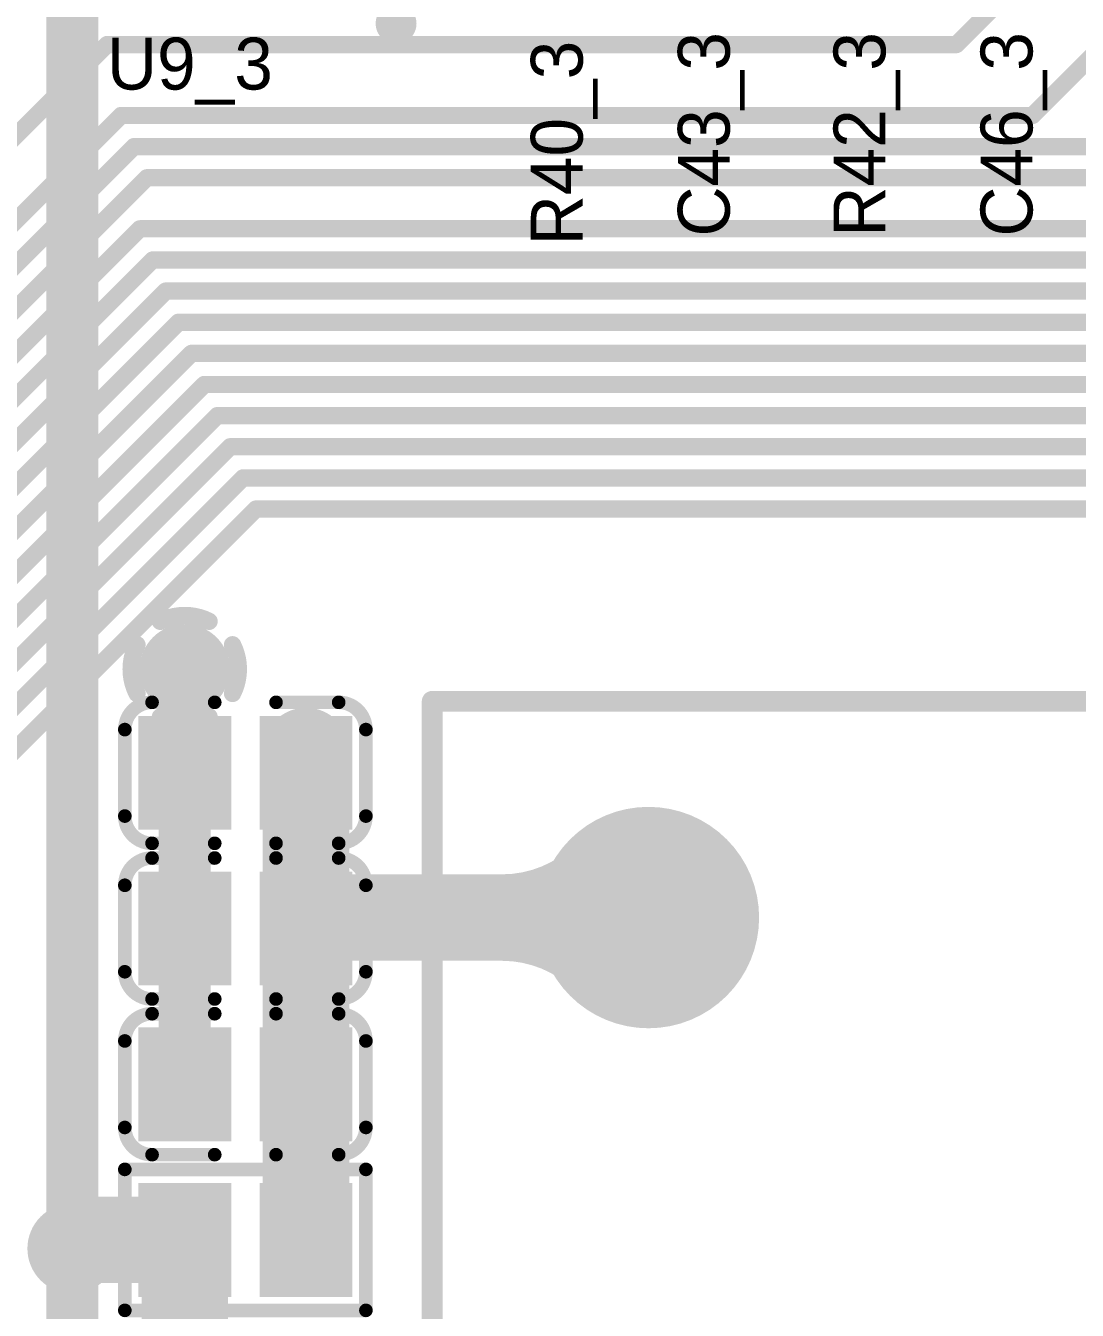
# Model space of a CAD drawing. Header units: millimetres. Extents: x 3.32 to 12.49, y 5.66 to 10.73.
# Drawn here: x 8.76 to 9.368, y 6.458 to 7.201 of the extents above; entities that cross this region are included whole.
import ezdxf

# ---------------------------------------------------------------- set-up
doc = ezdxf.new("R2010")
doc.units = ezdxf.units.MM
doc.header["$MEASUREMENT"] = 0
for name, color, linetype in [('BottomLayer', 5, 'Continuous'), ('BottomSolder', 6, 'Continuous'), ('InternalPlane1', 76, 'Continuous'), ('InternalPlane2', 16, 'Continuous'), ('Mechanical13', 56, 'Continuous'), ('MultiLayer', 9, 'Continuous'), ('PadHoleLayer', 156, 'Continuous'), ('TopLayer', 1, 'Continuous'), ('TopOverlay', 2, 'Continuous'), ('TopPaste', 8, 'Continuous'), ('TopSolder', 216, 'Continuous'), ('ViaHoleLayer', 16, 'Continuous')]:
    doc.layers.add(name, color=color, linetype=linetype)

# ---------------------------------------------------------------- blocks, each defined once
blk = doc.blocks.new('DC_DC_1X1_96')
at = {"layer": 'BottomLayer', "const_width": 0.06}
blk.add_lwpolyline([(0.77, -0.3, 1), (0.83, -0.3, 1)], format="xyb", close=True, dxfattribs=at)
at = {"layer": 'BottomSolder', "const_width": 0.064}
blk.add_lwpolyline([(0.768, -0.3, 1), (0.832, -0.3, 1)], format="xyb", close=True, dxfattribs=at)
at = {"layer": 'InternalPlane1', "const_width": 0.0455}
blk.add_lwpolyline([(0.77725, -0.3, 1), (0.82275, -0.3, 1)], format="xyb", close=True, dxfattribs=at)
at = {"layer": 'InternalPlane2', "const_width": 0.0455}
blk.add_lwpolyline([(0.77725, -0.3, 1), (0.82275, -0.3, 1)], format="xyb", close=True, dxfattribs=at)
at = {"layer": 'MultiLayer', "const_width": 0.06}
blk.add_lwpolyline([(0.77, -0.3, 1), (0.83, -0.3, 1)], format="xyb", close=True, dxfattribs=at)
at = {"layer": 'PadHoleLayer', "const_width": 0.0255}
blk.add_lwpolyline([(0.78725, -0.3, 1), (0.81275, -0.3, 1)], format="xyb", close=True, dxfattribs=at)
at = {"layer": 'TopLayer', "const_width": 0.06}
blk.add_lwpolyline([(0.77, -0.3, 1), (0.83, -0.3, 1)], format="xyb", close=True, dxfattribs=at)
at = {"layer": 'TopOverlay', "const_width": 0.012}
for points in [[(0.925, 0.625), (0.925, -0.425)], [(0.925, -0.425), (-0.125, -0.425)]]:
    blk.add_lwpolyline(points, dxfattribs=at)
at = {"layer": 'TopOverlay', "const_width": 0.006}
blk.add_lwpolyline([(0.922, -0.425, 1), (0.928, -0.425, 1)], format="xyb", close=True, dxfattribs=at)
blk.add_lwpolyline([(0.922, -0.425, 1), (0.928, -0.425, 1)], format="xyb", close=True, dxfattribs=at)
at = {"layer": 'TopSolder', "const_width": 0.064}
blk.add_lwpolyline([(0.768, -0.3, 1), (0.832, -0.3, 1)], format="xyb", close=True, dxfattribs=at)
blk = doc.blocks.new('0805_C_98')
at = {"layer": 'TopLayer'}
for points in [[(-0.05787, -0.02894), (-0.0122, -0.02894), (-0.05787, 0.02894), (-0.0122, 0.02894)], [(0.0122, -0.02894), (0.05787, -0.02894), (0.0122, 0.02894), (0.05787, 0.02894)]]:
    blk.add_solid(points, dxfattribs=at)
at = {"layer": 'TopOverlay', "const_width": 0.00787}
for points in [[(-0.06969, 0.025, -0.414214), (-0.05394, 0.04075)], [(0.05394, 0.04075, -0.414213), (0.06969, 0.025)], [(-0.05394, -0.04075, -0.414213), (-0.06969, -0.025)], [(0.06968, -0.025, -0.414214), (0.05394, -0.04075)]]:
    blk.add_lwpolyline(points, format="xyb", dxfattribs=at)
for points in [[(-0.05394, 0.04075), (-0.01772, 0.04075)], [(0.01772, 0.04075), (0.05394, 0.04075)], [(-0.06969, -0.025), (-0.06969, 0.025)], [(0.06968, -0.025), (0.06968, 0.025)], [(-0.05394, -0.04075), (-0.01772, -0.04075)], [(0.01772, -0.04075), (0.05394, -0.04075)]]:
    blk.add_lwpolyline(points, dxfattribs=at)
at = {"layer": 'TopOverlay', "const_width": 0.00394}
for points in [[(-0.05591, 0.04075, 1), (-0.05197, 0.04075, 1)], [(-0.05591, 0.04075, 1), (-0.05197, 0.04075, 1)], [(-0.01969, 0.04075, 1), (-0.01575, 0.04075, 1)], [(0.01575, 0.04075, 1), (0.01969, 0.04075, 1)], [(0.05197, 0.04075, 1), (0.05591, 0.04075, 1)], [(0.05197, 0.04075, 1), (0.05591, 0.04075, 1)], [(-0.07165, 0.025, 1), (-0.06772, 0.025, 1)], [(-0.07165, 0.025, 1), (-0.06772, 0.025, 1)], [(0.06772, 0.025, 1), (0.07165, 0.025, 1)], [(0.06772, 0.025, 1), (0.07165, 0.025, 1)], [(-0.07165, -0.025, 1), (-0.06772, -0.025, 1)], [(-0.07165, -0.025, 1), (-0.06772, -0.025, 1)], [(0.06772, -0.025, 1), (0.07165, -0.025, 1)], [(0.06772, -0.025, 1), (0.07165, -0.025, 1)], [(-0.05591, -0.04075, 1), (-0.05197, -0.04075, 1)], [(-0.05591, -0.04075, 1), (-0.05197, -0.04075, 1)], [(-0.01969, -0.04075, 1), (-0.01575, -0.04075, 1)], [(0.01575, -0.04075, 1), (0.01969, -0.04075, 1)], [(0.05197, -0.04075, 1), (0.05591, -0.04075, 1)], [(0.05197, -0.04075, 1), (0.05591, -0.04075, 1)]]:
    blk.add_lwpolyline(points, format="xyb", close=True, dxfattribs=at)
at = {"layer": 'TopPaste'}
for points in [[(-0.05787, -0.02894), (-0.0122, -0.02894), (-0.05787, 0.02894), (-0.0122, 0.02894)], [(0.0122, -0.02894), (0.05787, -0.02894), (0.0122, 0.02894), (0.05787, 0.02894)]]:
    blk.add_solid(points, dxfattribs=at)
at = {"layer": 'TopSolder'}
for points in [[(-0.06187, -0.03294), (-0.0082, -0.03294), (-0.06187, 0.03294), (-0.0082, 0.03294)], [(0.0082, -0.03294), (0.06187, -0.03294), (0.0082, 0.03294), (0.06187, 0.03294)]]:
    blk.add_solid(points, dxfattribs=at)
blk = doc.blocks.new('0805_L_193')
at = {"layer": 'TopLayer'}
for points in [[(-0.05787, -0.02894), (-0.0122, -0.02894), (-0.05787, 0.02894), (-0.0122, 0.02894)], [(0.0122, -0.02894), (0.05787, -0.02894), (0.0122, 0.02894), (0.05787, 0.02894)]]:
    blk.add_solid(points, dxfattribs=at)
at = {"layer": 'TopOverlay', "const_width": 0.00787}
for points in [[(0.06968, 0.04075), (-0.06968, 0.04075)], [(-0.06968, 0.04075), (-0.06968, -0.04075)], [(0.06968, 0.04075), (0.06968, -0.04075)], [(0.06968, -0.04075), (-0.06968, -0.04075)]]:
    blk.add_lwpolyline(points, dxfattribs=at)
at = {"layer": 'TopOverlay', "const_width": 0.00394}
for points in [[(-0.07165, 0.04075, 1), (-0.06772, 0.04075, 1)], [(-0.07165, 0.04075, 1), (-0.06772, 0.04075, 1)], [(0.06772, 0.04075, 1), (0.07165, 0.04075, 1)], [(0.06772, 0.04075, 1), (0.07165, 0.04075, 1)], [(-0.07165, -0.04075, 1), (-0.06772, -0.04075, 1)], [(-0.07165, -0.04075, 1), (-0.06772, -0.04075, 1)], [(0.06772, -0.04075, 1), (0.07165, -0.04075, 1)], [(0.06772, -0.04075, 1), (0.07165, -0.04075, 1)]]:
    blk.add_lwpolyline(points, format="xyb", close=True, dxfattribs=at)
at = {"layer": 'TopPaste'}
for points in [[(-0.05787, -0.02894), (-0.0122, -0.02894), (-0.05787, 0.02894), (-0.0122, 0.02894)], [(0.0122, -0.02894), (0.05787, -0.02894), (0.0122, 0.02894), (0.05787, 0.02894)]]:
    blk.add_solid(points, dxfattribs=at)
at = {"layer": 'TopSolder'}
for points in [[(-0.06187, -0.03294), (-0.0082, -0.03294), (-0.06187, 0.03294), (-0.0082, 0.03294)], [(0.0082, -0.03294), (0.06187, -0.03294), (0.0082, 0.03294), (0.06187, 0.03294)]]:
    blk.add_solid(points, dxfattribs=at)
blk = doc.blocks.new('0805_C_240')
at = {"layer": 'TopLayer'}
for points in [[(-0.05787, -0.02894), (-0.0122, -0.02894), (-0.05787, 0.02894), (-0.0122, 0.02894)], [(0.0122, -0.02894), (0.05787, -0.02894), (0.0122, 0.02894), (0.05787, 0.02894)]]:
    blk.add_solid(points, dxfattribs=at)
at = {"layer": 'TopOverlay', "const_width": 0.00787}
for points in [[(-0.06969, 0.025, -0.414214), (-0.05394, 0.04075)], [(0.05394, 0.04075, -0.414213), (0.06969, 0.025)], [(-0.05394, -0.04075, -0.414213), (-0.06969, -0.025)], [(0.06968, -0.025, -0.414214), (0.05394, -0.04075)]]:
    blk.add_lwpolyline(points, format="xyb", dxfattribs=at)
for points in [[(-0.05394, 0.04075), (-0.01772, 0.04075)], [(0.01772, 0.04075), (0.05394, 0.04075)], [(-0.06969, -0.025), (-0.06969, 0.025)], [(0.06968, -0.025), (0.06968, 0.025)], [(-0.05394, -0.04075), (-0.01772, -0.04075)], [(0.01772, -0.04075), (0.05394, -0.04075)]]:
    blk.add_lwpolyline(points, dxfattribs=at)
at = {"layer": 'TopOverlay', "const_width": 0.00394}
for points in [[(-0.05591, 0.04075, 1), (-0.05197, 0.04075, 1)], [(-0.05591, 0.04075, 1), (-0.05197, 0.04075, 1)], [(-0.01969, 0.04075, 1), (-0.01575, 0.04075, 1)], [(0.01575, 0.04075, 1), (0.01969, 0.04075, 1)], [(0.05197, 0.04075, 1), (0.05591, 0.04075, 1)], [(0.05197, 0.04075, 1), (0.05591, 0.04075, 1)], [(-0.07165, 0.025, 1), (-0.06772, 0.025, 1)], [(-0.07165, 0.025, 1), (-0.06772, 0.025, 1)], [(0.06772, 0.025, 1), (0.07165, 0.025, 1)], [(0.06772, 0.025, 1), (0.07165, 0.025, 1)], [(-0.07165, -0.025, 1), (-0.06772, -0.025, 1)], [(-0.07165, -0.025, 1), (-0.06772, -0.025, 1)], [(0.06772, -0.025, 1), (0.07165, -0.025, 1)], [(0.06772, -0.025, 1), (0.07165, -0.025, 1)], [(-0.05591, -0.04075, 1), (-0.05197, -0.04075, 1)], [(-0.05591, -0.04075, 1), (-0.05197, -0.04075, 1)], [(-0.01969, -0.04075, 1), (-0.01575, -0.04075, 1)], [(0.01575, -0.04075, 1), (0.01969, -0.04075, 1)], [(0.05197, -0.04075, 1), (0.05591, -0.04075, 1)], [(0.05197, -0.04075, 1), (0.05591, -0.04075, 1)]]:
    blk.add_lwpolyline(points, format="xyb", close=True, dxfattribs=at)
at = {"layer": 'TopPaste'}
for points in [[(-0.05787, -0.02894), (-0.0122, -0.02894), (-0.05787, 0.02894), (-0.0122, 0.02894)], [(0.0122, -0.02894), (0.05787, -0.02894), (0.0122, 0.02894), (0.05787, 0.02894)]]:
    blk.add_solid(points, dxfattribs=at)
at = {"layer": 'TopSolder'}
for points in [[(-0.06187, -0.03294), (-0.0082, -0.03294), (-0.06187, 0.03294), (-0.0082, 0.03294)], [(0.0082, -0.03294), (0.06187, -0.03294), (0.0082, 0.03294), (0.06187, 0.03294)]]:
    blk.add_solid(points, dxfattribs=at)
blk = doc.blocks.new('0805_C_241')
at = {"layer": 'TopLayer'}
for points in [[(-0.05787, -0.02894), (-0.0122, -0.02894), (-0.05787, 0.02894), (-0.0122, 0.02894)], [(0.0122, -0.02894), (0.05787, -0.02894), (0.0122, 0.02894), (0.05787, 0.02894)]]:
    blk.add_solid(points, dxfattribs=at)
at = {"layer": 'TopOverlay', "const_width": 0.00787}
for points in [[(-0.06969, 0.025, -0.414214), (-0.05394, 0.04075)], [(0.05394, 0.04075, -0.414213), (0.06969, 0.025)], [(-0.05394, -0.04075, -0.414213), (-0.06969, -0.025)], [(0.06968, -0.025, -0.414214), (0.05394, -0.04075)]]:
    blk.add_lwpolyline(points, format="xyb", dxfattribs=at)
for points in [[(-0.05394, 0.04075), (-0.01772, 0.04075)], [(0.01772, 0.04075), (0.05394, 0.04075)], [(-0.06969, -0.025), (-0.06969, 0.025)], [(0.06968, -0.025), (0.06968, 0.025)], [(-0.05394, -0.04075), (-0.01772, -0.04075)], [(0.01772, -0.04075), (0.05394, -0.04075)]]:
    blk.add_lwpolyline(points, dxfattribs=at)
at = {"layer": 'TopOverlay', "const_width": 0.00394}
for points in [[(-0.05591, 0.04075, 1), (-0.05197, 0.04075, 1)], [(-0.05591, 0.04075, 1), (-0.05197, 0.04075, 1)], [(-0.01969, 0.04075, 1), (-0.01575, 0.04075, 1)], [(0.01575, 0.04075, 1), (0.01969, 0.04075, 1)], [(0.05197, 0.04075, 1), (0.05591, 0.04075, 1)], [(0.05197, 0.04075, 1), (0.05591, 0.04075, 1)], [(-0.07165, 0.025, 1), (-0.06772, 0.025, 1)], [(-0.07165, 0.025, 1), (-0.06772, 0.025, 1)], [(0.06772, 0.025, 1), (0.07165, 0.025, 1)], [(0.06772, 0.025, 1), (0.07165, 0.025, 1)], [(-0.07165, -0.025, 1), (-0.06772, -0.025, 1)], [(-0.07165, -0.025, 1), (-0.06772, -0.025, 1)], [(0.06772, -0.025, 1), (0.07165, -0.025, 1)], [(0.06772, -0.025, 1), (0.07165, -0.025, 1)], [(-0.05591, -0.04075, 1), (-0.05197, -0.04075, 1)], [(-0.05591, -0.04075, 1), (-0.05197, -0.04075, 1)], [(-0.01969, -0.04075, 1), (-0.01575, -0.04075, 1)], [(0.01575, -0.04075, 1), (0.01969, -0.04075, 1)], [(0.05197, -0.04075, 1), (0.05591, -0.04075, 1)], [(0.05197, -0.04075, 1), (0.05591, -0.04075, 1)]]:
    blk.add_lwpolyline(points, format="xyb", close=True, dxfattribs=at)
at = {"layer": 'TopPaste'}
for points in [[(-0.05787, -0.02894), (-0.0122, -0.02894), (-0.05787, 0.02894), (-0.0122, 0.02894)], [(0.0122, -0.02894), (0.05787, -0.02894), (0.0122, 0.02894), (0.05787, 0.02894)]]:
    blk.add_solid(points, dxfattribs=at)
at = {"layer": 'TopSolder'}
for points in [[(-0.06187, -0.03294), (-0.0082, -0.03294), (-0.06187, 0.03294), (-0.0082, 0.03294)], [(0.0082, -0.03294), (0.06187, -0.03294), (0.0082, 0.03294), (0.06187, 0.03294)]]:
    blk.add_solid(points, dxfattribs=at)
blk = doc.blocks.new('SOIC_8_150____454')
at = {"layer": 'Mechanical13', "const_width": 0.00394}
for points in [[(-0.09941, 0.07854), (-0.09941, -0.07854)], [(-0.09941, 0.07854), (0.09941, 0.07854)], [(0.09941, 0.07854), (0.09941, -0.07854)], [(-0.09941, -0.07854), (0.09941, -0.07854)]]:
    blk.add_lwpolyline(points, dxfattribs=at)
at = {"layer": 'Mechanical13'}
for points, const_width in [([(-0.10039, 0.07854, 1), (-0.09843, 0.07854, 1)], 0.00197), ([(-0.10039, 0.07854, 1), (-0.09843, 0.07854, 1)], 0.00197), ([(0.09843, 0.07854, 1), (0.10039, 0.07854, 1)], 0.00197), ([(0.09843, 0.07854, 1), (0.10039, 0.07854, 1)], 0.00197), ([(-0.04429, -0.04311, 1), (-0.08366, -0.04311, 1)], 0.00394), ([(-0.08465, -0.04311, 1), (-0.08268, -0.04311, 1)], 0.00197), ([(-0.04528, -0.04311, 1), (-0.04331, -0.04311, 1)], 0.00197), ([(-0.10039, -0.07854, 1), (-0.09843, -0.07854, 1)], 0.00197), ([(-0.10039, -0.07854, 1), (-0.09843, -0.07854, 1)], 0.00197), ([(0.09843, -0.07854, 1), (0.10039, -0.07854, 1)], 0.00197), ([(0.09843, -0.07854, 1), (0.10039, -0.07854, 1)], 0.00197)]:
    blk.add_lwpolyline(points, format="xyb", close=True, dxfattribs=dict(at, const_width=const_width))
at = {"layer": 'TopLayer', "const_width": 0.02756}
for points in [[(-0.075, 0.08071), (-0.075, 0.12402)], [(-0.025, 0.08071), (-0.025, 0.12402)], [(0.025, 0.08071), (0.025, 0.12402)], [(0.075, 0.08071), (0.075, 0.12402)], [(-0.075, -0.12402), (-0.075, -0.08071)], [(-0.025, -0.12402), (-0.025, -0.08071)], [(0.025, -0.12402), (0.025, -0.08071)], [(0.075, -0.12402), (0.075, -0.08071)]]:
    blk.add_lwpolyline(points, dxfattribs=at)
at = {"layer": 'TopLayer', "const_width": 0.01378}
for points in [[(-0.08189, 0.12402, 1), (-0.06811, 0.12402, 1)], [(-0.03189, 0.12402, 1), (-0.01811, 0.12402, 1)], [(0.01811, 0.12402, 1), (0.03189, 0.12402, 1)], [(0.06811, 0.12402, 1), (0.08189, 0.12402, 1)], [(-0.08189, 0.08071, 1), (-0.06811, 0.08071, 1)], [(-0.03189, 0.08071, 1), (-0.01811, 0.08071, 1)], [(0.01811, 0.08071, 1), (0.03189, 0.08071, 1)], [(0.06811, 0.08071, 1), (0.08189, 0.08071, 1)], [(-0.08189, -0.08071, 1), (-0.06811, -0.08071, 1)], [(-0.03189, -0.08071, 1), (-0.01811, -0.08071, 1)], [(0.01811, -0.08071, 1), (0.03189, -0.08071, 1)], [(0.06811, -0.08071, 1), (0.08189, -0.08071, 1)], [(-0.08189, -0.12402, 1), (-0.06811, -0.12402, 1)], [(-0.03189, -0.12402, 1), (-0.01811, -0.12402, 1)], [(0.01811, -0.12402, 1), (0.03189, -0.12402, 1)], [(0.06811, -0.12402, 1), (0.08189, -0.12402, 1)]]:
    blk.add_lwpolyline(points, format="xyb", close=True, dxfattribs=at)
at = {"layer": 'TopOverlay', "const_width": 0.01}
for points in [[(-0.09449, 0.05512), (-0.09449, -0.05512)], [(-0.09449, 0.05512), (0.09449, 0.05512)], [(0.09449, 0.05512), (0.09449, -0.05512)], [(-0.09449, -0.05512), (0.09449, -0.05512)]]:
    blk.add_lwpolyline(points, dxfattribs=at)
at = {"layer": 'TopOverlay'}
for points, const_width in [([(-0.09699, 0.05512, 1), (-0.09199, 0.05512, 1)], 0.005), ([(-0.09699, 0.05512, 1), (-0.09199, 0.05512, 1)], 0.005), ([(0.09199, 0.05512, 1), (0.09699, 0.05512, 1)], 0.005), ([(0.09199, 0.05512, 1), (0.09699, 0.05512, 1)], 0.005), ([(-0.05906, -0.02756, 1), (-0.0748, -0.02756, 1)], 0.01575), ([(-0.07874, -0.02756, 1), (-0.07087, -0.02756, 1)], 0.00787), ([(-0.06299, -0.02756, 1), (-0.05512, -0.02756, 1)], 0.00787), ([(-0.09699, -0.05512, 1), (-0.09199, -0.05512, 1)], 0.005), ([(-0.09699, -0.05512, 1), (-0.09199, -0.05512, 1)], 0.005), ([(0.09199, -0.05512, 1), (0.09699, -0.05512, 1)], 0.005), ([(0.09199, -0.05512, 1), (0.09699, -0.05512, 1)], 0.005), ([(-0.10236, -0.11417, 1), (-0.11417, -0.11417, 1)], 0.01181), ([(-0.11713, -0.11417, 1), (-0.11122, -0.11417, 1)], 0.00591), ([(-0.10531, -0.11417, 1), (-0.09941, -0.11417, 1)], 0.00591)]:
    blk.add_lwpolyline(points, format="xyb", close=True, dxfattribs=dict(at, const_width=const_width))
at = {"layer": 'TopPaste', "const_width": 0.02756}
for points in [[(-0.075, 0.08071), (-0.075, 0.12402)], [(-0.025, 0.08071), (-0.025, 0.12402)], [(0.025, 0.08071), (0.025, 0.12402)], [(0.075, 0.08071), (0.075, 0.12402)], [(-0.075, -0.12402), (-0.075, -0.08071)], [(-0.025, -0.12402), (-0.025, -0.08071)], [(0.025, -0.12402), (0.025, -0.08071)], [(0.075, -0.12402), (0.075, -0.08071)]]:
    blk.add_lwpolyline(points, dxfattribs=at)
at = {"layer": 'TopPaste', "const_width": 0.01378}
for points in [[(-0.08189, 0.12402, 1), (-0.06811, 0.12402, 1)], [(-0.03189, 0.12402, 1), (-0.01811, 0.12402, 1)], [(0.01811, 0.12402, 1), (0.03189, 0.12402, 1)], [(0.06811, 0.12402, 1), (0.08189, 0.12402, 1)], [(-0.08189, 0.08071, 1), (-0.06811, 0.08071, 1)], [(-0.03189, 0.08071, 1), (-0.01811, 0.08071, 1)], [(0.01811, 0.08071, 1), (0.03189, 0.08071, 1)], [(0.06811, 0.08071, 1), (0.08189, 0.08071, 1)], [(-0.08189, -0.08071, 1), (-0.06811, -0.08071, 1)], [(-0.03189, -0.08071, 1), (-0.01811, -0.08071, 1)], [(0.01811, -0.08071, 1), (0.03189, -0.08071, 1)], [(0.06811, -0.08071, 1), (0.08189, -0.08071, 1)], [(-0.08189, -0.12402, 1), (-0.06811, -0.12402, 1)], [(-0.03189, -0.12402, 1), (-0.01811, -0.12402, 1)], [(0.01811, -0.12402, 1), (0.03189, -0.12402, 1)], [(0.06811, -0.12402, 1), (0.08189, -0.12402, 1)]]:
    blk.add_lwpolyline(points, format="xyb", close=True, dxfattribs=at)
at = {"layer": 'TopSolder', "const_width": 0.03556}
for points in [[(-0.075, 0.08071), (-0.075, 0.12402)], [(-0.025, 0.08071), (-0.025, 0.12402)], [(0.025, 0.08071), (0.025, 0.12402)], [(0.075, 0.08071), (0.075, 0.12402)], [(-0.075, -0.12402), (-0.075, -0.08071)], [(-0.025, -0.12402), (-0.025, -0.08071)], [(0.025, -0.12402), (0.025, -0.08071)], [(0.075, -0.12402), (0.075, -0.08071)]]:
    blk.add_lwpolyline(points, dxfattribs=at)
at = {"layer": 'TopSolder', "const_width": 0.01778}
for points in [[(-0.08389, 0.12402, 1), (-0.06611, 0.12402, 1)], [(-0.03389, 0.12402, 1), (-0.01611, 0.12402, 1)], [(0.01611, 0.12402, 1), (0.03389, 0.12402, 1)], [(0.06611, 0.12402, 1), (0.08389, 0.12402, 1)], [(-0.08389, 0.08071, 1), (-0.06611, 0.08071, 1)], [(-0.03389, 0.08071, 1), (-0.01611, 0.08071, 1)], [(0.01611, 0.08071, 1), (0.03389, 0.08071, 1)], [(0.06611, 0.08071, 1), (0.08389, 0.08071, 1)], [(-0.08389, -0.08071, 1), (-0.06611, -0.08071, 1)], [(-0.03389, -0.08071, 1), (-0.01611, -0.08071, 1)], [(0.01611, -0.08071, 1), (0.03389, -0.08071, 1)], [(0.06611, -0.08071, 1), (0.08389, -0.08071, 1)], [(-0.08389, -0.12402, 1), (-0.06611, -0.12402, 1)], [(-0.03389, -0.12402, 1), (-0.01611, -0.12402, 1)], [(0.01611, -0.12402, 1), (0.03389, -0.12402, 1)], [(0.06611, -0.12402, 1), (0.08389, -0.12402, 1)]]:
    blk.add_lwpolyline(points, format="xyb", close=True, dxfattribs=at)

msp = doc.modelspace()

# ---------------------------------------------------------------- linework, layer by layer
at = {"layer": 'BottomLayer', "const_width": 0.03}
for points in [[(8.78701, 6.49366), (8.78701, 7.52866)], [(8.78701, 6.11866), (8.78701, 6.49366)]]:
    msp.add_lwpolyline(points, dxfattribs=at)
at = {"layer": 'BottomLayer'}
for points, const_width in [([(8.84597, 6.82862, 1), (8.85797, 6.82862, 1)], 0.012), ([(8.77951, 6.49366, 1), (8.79451, 6.49366, 1)], 0.015), ([(8.77951, 6.49366, 1), (8.79451, 6.49366, 1)], 0.015), ([(8.78101, 6.49366, 1), (8.79301, 6.49366, 1)], 0.012)]:
    msp.add_lwpolyline(points, format="xyb", close=True, dxfattribs=dict(at, const_width=const_width))
at = {"layer": 'InternalPlane1', "const_width": 0.01}
for points in [[(8.83789, 6.85624, -0.240079), (8.86604, 6.85624)], [(8.82435, 6.81455, -0.240079), (8.82435, 6.8427)], [(8.87959, 6.8427, -0.240079), (8.87959, 6.81455)], [(8.86604, 6.801, -0.240079), (8.83789, 6.801)]]:
    msp.add_lwpolyline(points, format="xyb", dxfattribs=at)
at = {"layer": 'InternalPlane1'}
for points, const_width in [([(8.83539, 6.85624, 1), (8.84039, 6.85624, 1)], 0.005), ([(8.86354, 6.85624, 1), (8.86854, 6.85624, 1)], 0.005), ([(8.82185, 6.8427, 1), (8.82685, 6.8427, 1)], 0.005), ([(8.87709, 6.8427, 1), (8.88209, 6.8427, 1)], 0.005), ([(8.82185, 6.81455, 1), (8.82685, 6.81455, 1)], 0.005), ([(8.87709, 6.81455, 1), (8.88209, 6.81455, 1)], 0.005), ([(8.83539, 6.801, 1), (8.84039, 6.801, 1)], 0.005), ([(8.86354, 6.801, 1), (8.86854, 6.801, 1)], 0.005), ([(8.77401, 6.49366, 1), (8.80001, 6.49366, 1)], 0.026)]:
    msp.add_lwpolyline(points, format="xyb", close=True, dxfattribs=dict(at, const_width=const_width))
at = {"layer": 'InternalPlane2', "const_width": 0.026}
for points in [[(8.83897, 6.82862, 1), (8.86497, 6.82862, 1)], [(8.77401, 6.49366, 1), (8.80001, 6.49366, 1)]]:
    msp.add_lwpolyline(points, format="xyb", close=True, dxfattribs=at)
at = {"layer": 'MultiLayer', "const_width": 0.012}
for points in [[(8.84597, 6.82862, 1), (8.85797, 6.82862, 1)], [(8.78101, 6.49366, 1), (8.79301, 6.49366, 1)]]:
    msp.add_lwpolyline(points, format="xyb", close=True, dxfattribs=at)
at = {"layer": 'TopLayer'}
for points, const_width in [([(9.29801, 7.18966), (9.32996, 7.22161)], 0.01), ([(9.34201, 7.14866), (9.41996, 7.22661)], 0.01), ([(8.6571, 7.03966), (8.8071, 7.18966)], 0.01), ([(8.8071, 7.18966), (9.29801, 7.18966)], 0.01), ([(8.67518, 7.00866), (8.81518, 7.14866)], 0.01), ([(8.81518, 7.14866), (9.34201, 7.14866)], 0.01), ([(8.65064, 6.95866), (8.82264, 7.13066)], 0.01), ([(8.82264, 7.13066), (9.37491, 7.13066)], 0.01), ([(8.6571, 6.93966), (8.8301, 7.11266)], 0.01), ([(8.8301, 7.11266), (9.38236, 7.11266)], 0.01), ([(8.66455, 6.92166), (8.82605, 7.08316)], 0.01), ([(8.82605, 7.08316), (9.40151, 7.08316)], 0.01), ([(8.67201, 6.90366), (8.83351, 7.06516)], 0.01), ([(8.83351, 7.06516), (9.41851, 7.06516)], 0.01), ([(8.67646, 6.88266), (8.84096, 7.04716)], 0.01), ([(8.84096, 7.04716), (9.46232, 7.04716)], 0.01), ([(8.68392, 6.86466), (8.84842, 7.02916)], 0.01), ([(8.84842, 7.02916), (9.46977, 7.02916)], 0.01), ([(8.69138, 6.84666), (8.85588, 7.01116)], 0.01), ([(8.85588, 7.01116), (9.47723, 7.01116)], 0.01), ([(8.69883, 6.82866), (8.86333, 6.99316)], 0.01), ([(8.86333, 6.99316), (9.48468, 6.99316)], 0.01), ([(8.70629, 6.81066), (8.87079, 6.97516)], 0.01), ([(8.87079, 6.97516), (9.49214, 6.97516)], 0.01), ([(8.67874, 6.75766), (8.87824, 6.95716)], 0.01), ([(8.87824, 6.95716), (9.4996, 6.95716)], 0.01), ([(8.6862, 6.73966), (8.8857, 6.93916)], 0.01), ([(8.8857, 6.93916), (9.50705, 6.93916)], 0.01), ([(8.69365, 6.72166), (8.89315, 6.92116)], 0.01), ([(8.89315, 6.92116), (9.51451, 6.92116)], 0.01), ([(8.85197, 6.76866), (8.85197, 6.82862)], 0.03), ([(8.92205, 6.76866), (8.92205, 6.78131)], 0.05), ([(8.92205, 6.67866), (8.92205, 6.76866)], 0.05), ([(8.85197, 6.67866), (8.85197, 6.76866)], 0.03), ([(8.92572, 6.68499), (9.12, 6.68499)], 0.05), ([(8.92205, 6.58866), (8.92205, 6.67866)], 0.05), ([(8.85197, 6.58866), (8.85197, 6.67866)], 0.03), ([(8.92205, 6.49866), (8.92205, 6.58866)], 0.05), ([(8.79201, 6.49866), (8.85197, 6.49866)], 0.05), ([(8.85197, 6.40866), (8.85197, 6.49866)], 0.05)]:
    msp.add_lwpolyline(points, dxfattribs=dict(at, const_width=const_width))
for points, const_width in [([(8.8046, 7.18966, 1), (8.8096, 7.18966, 1)], 0.005), ([(8.8046, 7.18966, 1), (8.8096, 7.18966, 1)], 0.005), ([(9.29551, 7.18966, 1), (9.30051, 7.18966, 1)], 0.005), ([(9.29551, 7.18966, 1), (9.30051, 7.18966, 1)], 0.005), ([(8.81268, 7.14866, 1), (8.81768, 7.14866, 1)], 0.005), ([(8.81268, 7.14866, 1), (8.81768, 7.14866, 1)], 0.005), ([(9.33951, 7.14866, 1), (9.34451, 7.14866, 1)], 0.005), ([(9.33951, 7.14866, 1), (9.34451, 7.14866, 1)], 0.005), ([(8.82014, 7.13066, 1), (8.82514, 7.13066, 1)], 0.005), ([(8.82014, 7.13066, 1), (8.82514, 7.13066, 1)], 0.005), ([(8.8276, 7.11266, 1), (8.8326, 7.11266, 1)], 0.005), ([(8.8276, 7.11266, 1), (8.8326, 7.11266, 1)], 0.005), ([(8.82355, 7.08316, 1), (8.82855, 7.08316, 1)], 0.005), ([(8.82355, 7.08316, 1), (8.82855, 7.08316, 1)], 0.005), ([(8.83101, 7.06516, 1), (8.83601, 7.06516, 1)], 0.005), ([(8.83101, 7.06516, 1), (8.83601, 7.06516, 1)], 0.005), ([(8.83846, 7.04716, 1), (8.84346, 7.04716, 1)], 0.005), ([(8.83846, 7.04716, 1), (8.84346, 7.04716, 1)], 0.005), ([(8.84592, 7.02916, 1), (8.85092, 7.02916, 1)], 0.005), ([(8.84592, 7.02916, 1), (8.85092, 7.02916, 1)], 0.005), ([(8.85338, 7.01116, 1), (8.85838, 7.01116, 1)], 0.005), ([(8.85338, 7.01116, 1), (8.85838, 7.01116, 1)], 0.005), ([(8.86083, 6.99316, 1), (8.86583, 6.99316, 1)], 0.005), ([(8.86083, 6.99316, 1), (8.86583, 6.99316, 1)], 0.005), ([(8.86829, 6.97516, 1), (8.87329, 6.97516, 1)], 0.005), ([(8.86829, 6.97516, 1), (8.87329, 6.97516, 1)], 0.005), ([(8.87574, 6.95716, 1), (8.88074, 6.95716, 1)], 0.005), ([(8.87574, 6.95716, 1), (8.88074, 6.95716, 1)], 0.005), ([(8.8832, 6.93916, 1), (8.8882, 6.93916, 1)], 0.005), ([(8.8832, 6.93916, 1), (8.8882, 6.93916, 1)], 0.005), ([(8.89065, 6.92116, 1), (8.89565, 6.92116, 1)], 0.005), ([(8.89065, 6.92116, 1), (8.89565, 6.92116, 1)], 0.005), ([(8.84447, 6.82862, 1), (8.85947, 6.82862, 1)], 0.015), ([(8.84597, 6.82862, 1), (8.85797, 6.82862, 1)], 0.012), ([(8.90955, 6.78131, 1), (8.93455, 6.78131, 1)], 0.025), ([(8.90955, 6.76866, 1), (8.93455, 6.76866, 1)], 0.025), ([(8.90955, 6.76866, 1), (8.93455, 6.76866, 1)], 0.025), ([(8.84447, 6.76866, 1), (8.85947, 6.76866, 1)], 0.015), ([(8.84447, 6.76866, 1), (8.85947, 6.76866, 1)], 0.015), ([(9.08275, 6.70973, 1), (9.10775, 6.70973, 1)], 0.025), ([(8.91322, 6.68499, 1), (8.93822, 6.68499, 1)], 0.025), ([(9.023, 6.68499, 1), (9.048, 6.68499, 1)], 0.025), ([(9.023, 6.68499, 1), (9.048, 6.68499, 1)], 0.025), ([(9.1075, 6.68499, 1), (9.1325, 6.68499, 1)], 0.025), ([(8.90955, 6.67866, 1), (8.93455, 6.67866, 1)], 0.025), ([(8.90955, 6.67866, 1), (8.93455, 6.67866, 1)], 0.025), ([(8.84447, 6.67866, 1), (8.85947, 6.67866, 1)], 0.015), ([(8.84447, 6.67866, 1), (8.85947, 6.67866, 1)], 0.015), ([(9.08275, 6.66024, 1), (9.10775, 6.66024, 1)], 0.025), ([(8.90955, 6.58866, 1), (8.93455, 6.58866, 1)], 0.025), ([(8.90955, 6.58866, 1), (8.93455, 6.58866, 1)], 0.025), ([(8.84447, 6.58866, 1), (8.85947, 6.58866, 1)], 0.015), ([(8.77951, 6.49866, 1), (8.80451, 6.49866, 1)], 0.025), ([(8.83947, 6.49866, 1), (8.86447, 6.49866, 1)], 0.025), ([(8.83947, 6.49866, 1), (8.86447, 6.49866, 1)], 0.025), ([(8.90955, 6.49866, 1), (8.93455, 6.49866, 1)], 0.025), ([(8.78101, 6.49366, 1), (8.79301, 6.49366, 1)], 0.012)]:
    msp.add_lwpolyline(points, format="xyb", close=True, dxfattribs=dict(at, const_width=const_width))
at = {"layer": 'TopLayer', "const_width": 0.05}
for points in [[(9.09525, 6.70973, -0.198912), (9.0355, 6.68499)], [(9.0355, 6.68499, -0.198912), (9.09525, 6.66024)]]:
    msp.add_lwpolyline(points, format="xyb", dxfattribs=at)
at = {"layer": 'ViaHoleLayer', "const_width": 0.006}
for points in [[(8.84897, 6.82862, 1), (8.85497, 6.82862, 1)], [(8.78401, 6.49366, 1), (8.79001, 6.49366, 1)]]:
    msp.add_lwpolyline(points, format="xyb", close=True, dxfattribs=at)

# ---------------------------------------------------------------- block references
for name, p, rotation in [('SOIC_8_150____454', (8.85996, 7.31008), 90), ('DC_DC_1X1_96', (9.92, 6.38499), 180), ('0805_C_98', (8.88701, 6.76866), 360), ('0805_C_241', (8.88701, 6.67866), 360), ('0805_C_240', (8.88701, 6.58866), 360), ('0805_L_193', (8.88701, 6.49866), 180)]:
    msp.add_blockref(name, p, dxfattribs=dict(rotation=rotation))

# ---------------------------------------------------------------- texts
at = {"layer": 'TopOverlay'}
msp.add_text('U9_3', height=0.03, dxfattribs=at).set_placement((8.80701, 7.16366))
for s, p in [('R40_3', (9.08201, 7.07366)), ('C43_3', (9.16701, 7.07866)), ('R42_3', (9.25701, 7.07866)), ('C46_3', (9.34201, 7.07866))]:
    msp.add_text(s, height=0.03, rotation=90, dxfattribs=at).set_placement(p)

doc.saveas('drawing.dxf')
